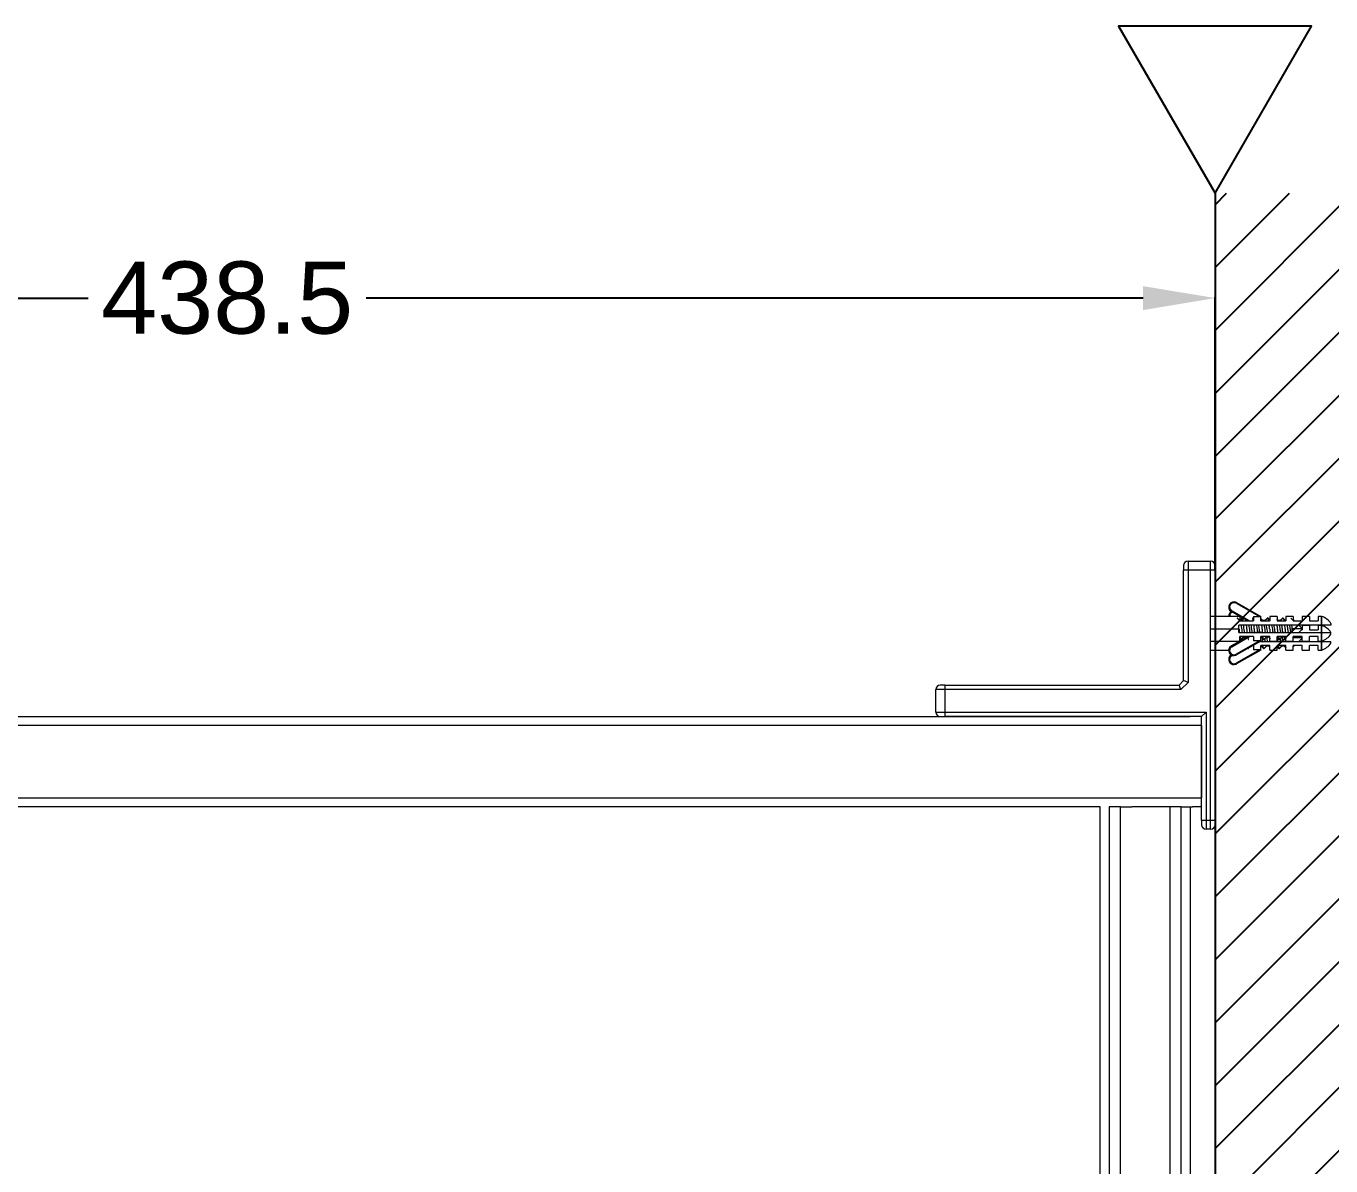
# Model space of a CAD drawing. Header units: millimetres. Extents: x -6909 to -4533, y -2578 to 782.
# Drawn here: x -5165.9 to -4876.3, y -369.4 to -116.4 of the extents above; entities that cross this region are included whole.
import ezdxf

# ---------------------------------------------------------------- set-up
doc = ezdxf.new("R2010")
doc.units = ezdxf.units.MM
doc.layers.add('hatch', color=2, linetype='Continuous')
doc.styles.get("Standard").update_dxf_attribs({"font": 'arial.ttf'})
doc.dimstyles.get("Standard").update_dxf_attribs({"dimtxt": 16, "dimasz": 16, "dimexe": 0.18, "dimexo": 0.0625, "dimgap": 3.5, "dimtad": 0, "dimdec": 1, "dimdsep": 46, "dimtxsty": 'Standard', "dimcen": 0.09, "dimclrd": 3, "dimclre": 3, "dimclrt": 3, "dimadec": 0, "dimazin": 0, "dimtfac": 1, "dimtdec": 1, "dimtofl": 0, "dimtmove": 0, "dimatfit": 3, "dimfxl": 1, "dimtolj": 1, "dimtzin": 0, "dimarcsym": 0})

# ---------------------------------------------------------------- blocks, each defined once
blk = doc.blocks.new('*D139')
at = {"color": 3, "lineweight": -2, "transparency": 16777216}
for p, q in [((-5340.5, -259.62), (-5340.5, -176.62)), ((-4902, -237.12), (-4902, -176.62)), ((-5324.5, -176.8), (-5152.13, -176.8)), ((-4918, -176.8), (-5090.37, -176.8))]:
    blk.add_line(p, q, dxfattribs=at)
at = {"color": 3, "lineweight": 18, "transparency": 16777216}
for points in [[(-5324.5, -174.14), (-5324.5, -179.47), (-5340.5, -176.8)], [(-4918, -174.14), (-4918, -179.47), (-4902, -176.8)]]:
    blk.add_solid(points, dxfattribs=at)
at = {"layer": 'Defpoints', "color": 0, "lineweight": 18, "transparency": 16777216}
for p in [(-4902, -176.8), (-4902, -237.18), (-5340.5, -259.68)]:
    blk.add_point(p, dxfattribs=at)
at = {"color": 3, "lineweight": 18, "transparency": 16777216, "insert": (-5121.25, -176.8), "char_height": 16, "attachment_point": 5}
blk.add_mtext('\\A1;438.5', dxfattribs=at)

msp = doc.modelspace()

# ---------------------------------------------------------------- hatches: boundary and pattern name
at = {"layer": 'hatch'}
h = msp.add_hatch(dxfattribs=at)
h.set_pattern_fill('ANSI31', color=256, scale=3.110273)
h.set_pattern_definition([(45, (-3509.039, -2324.319), (-6.982763, 6.982763), [])])
h.paths.add_polyline_path([(-4852, -153.55), (-4902, -153.55), (-4902, -2156.98), (-4852, -2156.98)])

# ---------------------------------------------------------------- linework, layer by layer
msp.add_line((-4902, -153.55), (-4902, -2156.98))
at = {"linetype": 'Continuous', "lineweight": 18}
for p, q in [((-4909, -236.18), (-4909, -237.18)), ((-4909, -261.68), (-4909, -237.18)), ((-4908, -235.18), (-4903, -235.18)), ((-4902, -237.18), (-4902, -236.18)), ((-4902, -237.18), (-4902, -292.68)), ((-4897.26, -244.37), (-4891.82, -247.43)), ((-4896.52, -247.43), (-4903, -247.43)), ((-4894.74, -248.43), (-4898.4, -246.38)), ((-4896.52, -247.43), (-4896.52, -248.43)), ((-4896.52, -248.43), (-4893.46, -248.43)), ((-4893.46, -247.48), (-4893.46, -248.43)), ((-4893.46, -247.48), (-4892.15, -247.48)), ((-4891.82, -247.46), (-4891.82, -247.43)), ((-4891.82, -248.43), (-4891.82, -247.46)), ((-4891.82, -248.43), (-4889.87, -248.43)), ((-4889.87, -247.43), (-4889.87, -248.43)), ((-4888.23, -247.43), (-4889.87, -247.43)), ((-4888.23, -247.43), (-4888.23, -248.43)), ((-4888.23, -248.43), (-4886.28, -248.43)), ((-4886.28, -247.43), (-4886.28, -248.43)), ((-4884.64, -247.43), (-4886.28, -247.43)), ((-4884.64, -247.43), (-4884.64, -248.43)), ((-4884.64, -248.43), (-4882.69, -248.43)), ((-4884.35, -248.43), (-4884.48, -248.31)), ((-4882.69, -247.43), (-4882.69, -248.43)), ((-4881.05, -247.43), (-4882.69, -247.43)), ((-4881.05, -247.43), (-4881.05, -248.43)), ((-4881.05, -248.43), (-4879.1, -248.43)), ((-4879.1, -247.43), (-4879.1, -248.43)), ((-4878.37, -247.43), (-4879.1, -247.43)), ((-4876.3, -248.99), (-4876.3, -249.36)), ((-4878.37, -249.36), (-4896.7, -249.36)), ((-4896.7, -250.18), (-4896.7, -249.36)), ((-4896.7, -251.01), (-4896.7, -250.18)), ((-4896.7, -251.01), (-4878.37, -251.01)), ((-4882.6, -250.18), (-4883.43, -249.36)), ((-4883.43, -251.01), (-4882.6, -250.18)), ((-4882.85, -250.43), (-4882.69, -250.43)), ((-4881.05, -249.43), (-4882.69, -249.43)), ((-4882.69, -249.43), (-4882.69, -250.09)), ((-4882.69, -250.27), (-4882.69, -250.43)), ((-4881.05, -249.43), (-4881.05, -250.43)), ((-4881.05, -250.43), (-4879.1, -250.43)), ((-4878.37, -249.43), (-4879.1, -249.43)), ((-4879.1, -249.43), (-4879.1, -250.43)), ((-4876.3, -250.99), (-4876.3, -251.01)), ((-4876.3, -251.38), (-4876.3, -251.01)), ((-4903, -252.93), (-4896.52, -252.93)), ((-4898.4, -253.99), (-4894.74, -251.93)), ((-4891.82, -252.93), (-4897.26, -256)), ((-4896.7, -253.01), (-4896.7, -252.93)), ((-4896.7, -253.01), (-4896.65, -253.01)), ((-4893.46, -251.93), (-4896.52, -251.93)), ((-4896.52, -252.93), (-4896.52, -251.93)), ((-4893.46, -253.93), (-4893.6, -253.93)), ((-4893.46, -251.93), (-4893.46, -252.89)), ((-4892.15, -252.89), (-4893.46, -252.89)), ((-4893.46, -253.93), (-4893.46, -254.89)), ((-4891.95, -253.01), (-4878.37, -253.01)), ((-4891.82, -252.91), (-4891.82, -251.93)), ((-4889.87, -251.93), (-4891.82, -251.93)), ((-4891.82, -252.93), (-4891.82, -252.91)), ((-4891.82, -254.91), (-4891.82, -253.93)), ((-4889.87, -253.93), (-4891.82, -253.93)), ((-4889.87, -252.93), (-4889.87, -251.93)), ((-4889.87, -252.93), (-4888.23, -252.93)), ((-4889.87, -254.93), (-4889.87, -253.93)), ((-4886.28, -251.93), (-4888.23, -251.93)), ((-4888.23, -252.93), (-4888.23, -251.93)), ((-4886.28, -253.93), (-4888.23, -253.93)), ((-4888.23, -254.93), (-4888.23, -253.93)), ((-4886.28, -252.93), (-4886.28, -251.93)), ((-4886.28, -252.93), (-4884.64, -252.93)), ((-4886.28, -254.93), (-4886.28, -253.93)), ((-4884.64, -252.22), (-4884.35, -251.93)), ((-4884.64, -252.93), (-4884.64, -251.93)), ((-4882.69, -251.93), (-4884.64, -251.93)), ((-4884.64, -254.22), (-4884.35, -253.93)), ((-4882.69, -253.93), (-4884.64, -253.93)), ((-4884.64, -254.93), (-4884.64, -253.93)), ((-4883.43, -253.01), (-4882.69, -252.27)), ((-4882.69, -252.09), (-4882.85, -251.93)), ((-4882.69, -252.93), (-4882.69, -251.93)), ((-4882.69, -252.93), (-4881.05, -252.93)), ((-4882.69, -254.93), (-4882.69, -253.93)), ((-4879.1, -251.93), (-4881.05, -251.93)), ((-4881.05, -252.93), (-4881.05, -251.93)), ((-4879.1, -253.93), (-4881.05, -253.93)), ((-4881.05, -254.93), (-4881.05, -253.93)), ((-4879.1, -252.93), (-4879.1, -251.93)), ((-4879.1, -252.93), (-4878.37, -252.93)), ((-4879.1, -254.93), (-4879.1, -253.93)), ((-4876.3, -253.38), (-4876.3, -253.01)), ((-4903, -254.93), (-4898.98, -254.93)), ((-4891.82, -254.93), (-4897.26, -258)), ((-4892.15, -254.89), (-4893.46, -254.89)), ((-4891.82, -254.93), (-4891.82, -254.91)), ((-4889.87, -254.93), (-4888.23, -254.93)), ((-4886.28, -254.93), (-4884.64, -254.93)), ((-4882.69, -254.93), (-4881.05, -254.93)), ((-4879.1, -254.93), (-4878.37, -254.93)), ((-4962, -262.68), (-4963, -262.68)), ((-4962, -262.68), (-4910, -262.68)), ((-4910, -262.68), (-4909, -261.68)), ((-4909.59, -263.68), (-4910, -262.68)), ((-4908, -262.1), (-4909, -261.68)), ((-4964, -268.68), (-4964, -263.68)), ((-4904, -268.68), (-4905, -269.68)), ((-5357.5, -269.68), (-4907.5, -269.68)), ((-4905, -269.68), (-4962, -269.68)), ((-4905, -292.68), (-4905, -269.68)), ((-4905, -271.68), (-4905, -269.68)), ((-4905, -271.68), (-4905, -287.68)), ((-4905, -289.68), (-4905, -287.68)), ((-4927.5, -289.68), (-5357.5, -289.68)), ((-4927.5, -817.08), (-4927.5, -289.68)), ((-4923, -289.68), (-4925.5, -289.68)), ((-4923, -817.08), (-4923, -289.68)), ((-4923, -289.68), (-4920.5, -289.68)), ((-4909.5, -289.68), (-4920.5, -289.68)), ((-4912, -817.08), (-4912, -289.68)), ((-4909.5, -289.68), (-4907, -289.68)), ((-4907.5, -289.68), (-4907.5, -1282.82)), ((-4905, -289.68), (-4907, -289.68)), ((-4905, -292.68), (-4905, -293.68)), ((-4903, -294.68), (-4904, -294.68)), ((-4902, -293.68), (-4902, -292.68))]:
    msp.add_line(p, q, dxfattribs=at)
at = {"linetype": 'Continuous', "lineweight": 13}
for p, q in [((-4908, -237.18), (-4909, -237.18)), ((-4908, -235.18), (-4908, -237.18)), ((-4908, -237.18), (-4908, -262.1)), ((-4903, -237.18), (-4908, -237.18)), ((-4903, -237.18), (-4903, -235.18)), ((-4902, -237.18), (-4903, -237.18)), ((-4903, -292.68), (-4903, -237.18)), ((-4897.26, -244.37), (-4897.36, -244.54)), ((-4897.36, -244.54), (-4892.15, -247.48)), ((-4898.3, -246.21), (-4898.4, -246.38)), ((-4894.34, -248.43), (-4898.3, -246.21)), ((-4878.37, -249.36), (-4878.37, -247.43)), ((-4878.29, -249.36), (-4878.29, -247.45)), ((-4882.6, -250.18), (-4884.9, -250.18)), ((-4878.37, -251.01), (-4878.37, -249.43)), ((-4878.37, -252.93), (-4878.37, -251.01)), ((-4878.29, -250.99), (-4878.29, -249.45)), ((-4878.29, -252.92), (-4878.29, -251.01)), ((-4898.4, -253.99), (-4898.3, -254.16)), ((-4898.3, -254.16), (-4894.34, -251.93)), ((-4892.15, -252.89), (-4897.36, -255.82)), ((-4882.69, -252.18), (-4884.6, -252.18)), ((-4878.37, -254.93), (-4878.37, -253.01)), ((-4878.29, -254.92), (-4878.29, -253.01)), ((-4898.39, -256), (-4898.3, -256.16)), ((-4898.3, -256.16), (-4898.17, -256.09)), ((-4892.15, -254.89), (-4897.36, -257.82)), ((-4897.36, -255.82), (-4897.26, -256)), ((-4897.36, -257.82), (-4897.26, -258)), ((-4962, -262.68), (-4962, -263.68)), ((-4909.59, -263.68), (-4908, -262.1)), ((-4962, -263.68), (-4964, -263.68)), ((-4962, -263.68), (-4962, -268.68)), ((-4909.59, -263.68), (-4962, -263.68)), ((-4964, -268.68), (-4962, -268.68)), ((-4962, -268.68), (-4962, -269.68)), ((-4962, -268.68), (-4904, -268.68)), ((-4904, -268.68), (-4904, -292.68)), ((-4905, -271.68), (-5357.5, -271.68)), ((-5357.5, -287.68), (-4905, -287.68)), ((-4925.5, -289.68), (-4925.5, -817.08)), ((-4909.5, -817.11), (-4909.5, -289.68)), ((-4905, -292.68), (-4904, -292.68)), ((-4904, -292.68), (-4904, -294.68)), ((-4904, -292.68), (-4903, -292.68)), ((-4903, -292.68), (-4902, -292.68)), ((-4903, -294.68), (-4903, -292.68))]:
    msp.add_line(p, q, dxfattribs=at)
at = {"color": 1, "lineweight": 18}
msp.add_line((-4903, -250.18), (-4896.7, -250.18), dxfattribs=at)
msp.add_lwpolyline([(-4902, -153.55), (-4880.58, -116.44), (-4923.42, -116.44)], close=True)
at = {"linetype": 'Continuous', "lineweight": 18}
for centre, radius, start, end in [((-4908, -236.18), 1, 90, 180), ((-4903, -236.18), 1, 0, 90), ((-4897.83, -245.37), 1.15, 60.6216, 237.2726), ((-4897.83, -247.37), 1.15, 119.8604, 182.9718), ((-4897.83, -245.37), 1.15, 237.2726, 240.6216), ((-4878.37, -247.63), 0.2, 69.3116, 90), ((-4879.82, -251.48), 4.31, 35.3486, 69.3116), ((-4878.37, -249.63), 0.2, 69.3116, 90), ((-4879.82, -253.48), 4.31, 35.3486, 69.3116), ((-4879.82, -248.89), 4.31, 290.6884, 324.6514), ((-4897.83, -254.99), 1.15, 119.3784, 296.9366), ((-4878.37, -252.73), 0.2, 270, 290.6884), ((-4879.82, -250.89), 4.31, 290.6884, 324.6514), ((-4897.83, -256.99), 1.15, 119.3784, 296.9366), ((-4897.83, -254.99), 1.15, 296.9366, 299.3784), ((-4878.37, -254.73), 0.2, 270, 290.6884), ((-4897.83, -256.99), 1.15, 296.9366, 299.3784), ((-4963, -263.68), 1, 90, 180), ((-4963, -268.68), 1, 180, 270), ((-4904, -293.68), 1, 180, 270), ((-4903, -293.68), 1, 270, 360)]:
    msp.add_arc(centre, radius, start, end, dxfattribs=at)
at = {"linetype": 'Continuous', "lineweight": 13}
for centre, start, end in [((-4897.83, -245.37), 60.6216, 237.2726), ((-4897.83, -247.37), 112.3969, 183.5955), ((-4897.83, -245.37), 237.2726, 240.6216), ((-4897.83, -254.99), 119.3784, 296.9366), ((-4897.83, -256.99), 119.3784, 296.9366), ((-4897.83, -254.99), 296.9366, 299.3784), ((-4897.83, -256.99), 296.9366, 299.3784)]:
    msp.add_arc(centre, 0.953, start, end, dxfattribs=at)
at = {"linetype": 'Continuous', "lineweight": 18}
for points, degree in [([(-4896.5, -248.39), (-4896.8, -248.1), (-4897.1, -247.8)], 2), ([(-4896, -248.37), (-4896.26, -248.37), (-4896.52, -248.37)], 2), ([(-4895.61, -247.95), (-4895.83, -248.17), (-4896.05, -248.39)], 2), ([(-4892.15, -247.48), (-4892.13, -247.48), (-4892.08, -247.48), (-4892.03, -247.48), (-4891.98, -247.48), (-4891.94, -247.47), (-4891.9, -247.47), (-4891.87, -247.47), (-4891.84, -247.47), (-4891.83, -247.46), (-4891.82, -247.46)], 3), ([(-4891.4, -248.39), (-4891.61, -248.18), (-4891.82, -247.98)], 2), ([(-4890.9, -248.37), (-4891.16, -248.37), (-4891.42, -248.37)], 2), ([(-4890.35, -247.8), (-4890.65, -248.09), (-4890.95, -248.39)], 2), ([(-4889.87, -248.22), (-4890.09, -248.01), (-4890.3, -247.79)], 2), ([(-4888, -248.39), (-4888.12, -248.27), (-4888.23, -248.16)], 2), ([(-4887.5, -248.37), (-4887.76, -248.37), (-4888.02, -248.37)], 2), ([(-4886.95, -247.8), (-4887.25, -248.09), (-4887.55, -248.39)], 2), ([(-4886.88, -247.83), (-4886.68, -248.02), (-4886.49, -248.21), (-4886.29, -248.4)], 3), ([(-4884.6, -248.39), (-4885.2, -247.8)], 1), ([(-4884.42, -248.37), (-4884.62, -248.37)], 1), ([(-4892.62, -250.84), (-4892.44, -250.84), (-4892.26, -250.84), (-4892.08, -250.84)], 3), ([(-4878.37, -249.36), (-4878.36, -249.36), (-4878.34, -249.36), (-4878.32, -249.36), (-4878.3, -249.36), (-4878.29, -249.36)], 3), ([(-4878.29, -251.01), (-4878.3, -251.01), (-4878.32, -251.01), (-4878.34, -251.01), (-4878.36, -251.01), (-4878.37, -251.01)], 3), ([(-4896.52, -252.36), (-4896.41, -252.46), (-4896.3, -252.57)], 2), ([(-4896.25, -252.57), (-4895.95, -252.28), (-4895.65, -251.98)], 2), ([(-4896.11, -252.23), (-4896.09, -252.39), (-4896.07, -252.54), (-4896.04, -252.69)], 3), ([(-4895.7, -252), (-4895.44, -252), (-4895.18, -252)], 2), ([(-4895.55, -252.4), (-4895.57, -252.27), (-4895.59, -252.13), (-4895.61, -252)], 3), ([(-4895.19, -251.98), (-4895.13, -252.05), (-4895.06, -252.11)], 2), ([(-4891.82, -252.91), (-4891.83, -252.9), (-4891.84, -252.9), (-4891.87, -252.9), (-4891.9, -252.9), (-4891.94, -252.89), (-4891.98, -252.89), (-4892.03, -252.89), (-4892.08, -252.89), (-4892.13, -252.89), (-4892.15, -252.89)], 3), ([(-4891.82, -252), (-4891.8, -252), (-4891.78, -252)], 2), ([(-4891.82, -254), (-4891.8, -254), (-4891.78, -254)], 2), ([(-4891.8, -251.98), (-4891.5, -252.28), (-4891.2, -252.57)], 2), ([(-4891.8, -253.98), (-4891.5, -254.28), (-4891.2, -254.57)], 2), ([(-4891.15, -252.57), (-4890.85, -252.28), (-4890.56, -251.98)], 2), ([(-4891.15, -254.57), (-4890.85, -254.28), (-4890.56, -253.98)], 2), ([(-4890.6, -252), (-4890.34, -252), (-4890.08, -252)], 2), ([(-4890.6, -254), (-4890.34, -254), (-4890.08, -254)], 2), ([(-4890.1, -251.98), (-4889.98, -252.09), (-4889.87, -252.21)], 2), ([(-4890.1, -253.98), (-4889.98, -254.09), (-4889.87, -254.21)], 2), ([(-4888.23, -252.15), (-4888.02, -252.36), (-4887.8, -252.57)], 2), ([(-4888.23, -254.15), (-4888.02, -254.36), (-4887.8, -254.57)], 2), ([(-4887.75, -252.58), (-4887.45, -252.28), (-4887.16, -251.98)], 2), ([(-4887.75, -254.58), (-4887.45, -254.28), (-4887.16, -253.98)], 2), ([(-4887.2, -252), (-4886.94, -252), (-4886.68, -252)], 2), ([(-4887.2, -254), (-4886.94, -254), (-4886.68, -254)], 2), ([(-4886.69, -251.98), (-4886.49, -252.19), (-4886.28, -252.4)], 2), ([(-4886.69, -253.98), (-4886.49, -254.19), (-4886.28, -254.4)], 2), ([(-4878.29, -253.01), (-4878.3, -253.01), (-4878.32, -253.01), (-4878.34, -253.01), (-4878.36, -253.01), (-4878.37, -253.01)], 3), ([(-4891.82, -254.91), (-4891.83, -254.9), (-4891.84, -254.9), (-4891.87, -254.9), (-4891.9, -254.9), (-4891.94, -254.89), (-4891.98, -254.89), (-4892.03, -254.89), (-4892.08, -254.89), (-4892.13, -254.89), (-4892.15, -254.89)], 3)]:
    msp.add_open_spline(points, degree=degree, dxfattribs=at)
for points, knots in [([(-4895.4, -247.8), (-4895.39, -247.8), (-4895.39, -247.8), (-4895.39, -247.81), (-4895.39, -247.81), (-4895.38, -247.82), (-4895.38, -247.82), (-4895.36, -247.85), (-4895.35, -247.87), (-4895.34, -247.91), (-4895.33, -247.94), (-4895.31, -247.98), (-4895.31, -248.01), (-4895.3, -248.03), (-4895.3, -248.05), (-4895.3, -248.06), (-4895.28, -248.11), (-4895.28, -248.15), (-4895.26, -248.23), (-4895.24, -248.31), (-4895.23, -248.39), (-4895.22, -248.42)], [0, 0, 0, 0, 0.018632, 0.018632, 0.057449, 0.057449, 0.135083, 0.135083, 0.29035, 0.29035, 0.445618, 0.445618, 0.523251, 0.562068, 0.562068, 0.600885, 0.600885, 0.756152, 0.756152, 0.91142, 1, 1, 1, 1]), ([(-4893.52, -248.41), (-4893.53, -248.38), (-4893.54, -248.31), (-4893.56, -248.23), (-4893.57, -248.17), (-4893.57, -248.15), (-4893.58, -248.11), (-4893.59, -248.09), (-4893.6, -248.03), (-4893.61, -248), (-4893.63, -247.94), (-4893.64, -247.91), (-4893.65, -247.88), (-4893.66, -247.86), (-4893.66, -247.85), (-4893.67, -247.84), (-4893.67, -247.83), (-4893.68, -247.82), (-4893.68, -247.81), (-4893.69, -247.8)], [0, 0, 0, 0, 0.082807, 0.242667, 0.242667, 0.322596, 0.322596, 0.402526, 0.402526, 0.562385, 0.562385, 0.722245, 0.722245, 0.802174, 0.842139, 0.842139, 0.882104, 0.882104, 1, 1, 1, 1]), ([(-4890.12, -248.42), (-4890.13, -248.39), (-4890.14, -248.31), (-4890.16, -248.23), (-4890.18, -248.15), (-4890.18, -248.11), (-4890.2, -248.06), (-4890.2, -248.05), (-4890.2, -248.03), (-4890.21, -248.01), (-4890.21, -247.98), (-4890.23, -247.94), (-4890.24, -247.91), (-4890.25, -247.87), (-4890.26, -247.85), (-4890.28, -247.82), (-4890.28, -247.82), (-4890.29, -247.81), (-4890.29, -247.81), (-4890.29, -247.8), (-4890.3, -247.8), (-4890.31, -247.79), (-4890.33, -247.78), (-4890.34, -247.79), (-4890.35, -247.8), (-4890.36, -247.8), (-4890.36, -247.8)], [0, 0, 0, 0, 0.064983, 0.178491, 0.178491, 0.291998, 0.291998, 0.320375, 0.320375, 0.348752, 0.405506, 0.405506, 0.519013, 0.519013, 0.632521, 0.632521, 0.689275, 0.689275, 0.717652, 0.717652, 0.746029, 0.746029, 0.859536, 0.973044, 0.973044, 1, 1, 1, 1]), ([(-4886.98, -247.84), (-4886.98, -247.84), (-4886.98, -247.83), (-4886.97, -247.82), (-4886.97, -247.82), (-4886.97, -247.81), (-4886.95, -247.8), (-4886.94, -247.79), (-4886.92, -247.78), (-4886.92, -247.78), (-4886.9, -247.8), (-4886.89, -247.81), (-4886.88, -247.83)], [0, 0, 0, 0, 0.030203, 0.099475, 0.099475, 0.168746, 0.168746, 0.445831, 0.445831, 0.722915, 0.722915, 1, 1, 1, 1]), ([(-4886.88, -247.83), (-4886.86, -247.85), (-4886.84, -247.89), (-4886.82, -247.96), (-4886.81, -247.99), (-4886.8, -248.03), (-4886.8, -248.05), (-4886.79, -248.08), (-4886.78, -248.1), (-4886.76, -248.19), (-4886.75, -248.27), (-4886.73, -248.37), (-4886.73, -248.39), (-4886.73, -248.41)], [0, 0, 0, 0, 0.312928, 0.312928, 0.469392, 0.469392, 0.547624, 0.547624, 0.625856, 0.625856, 0.938783, 0.938783, 1, 1, 1, 1]), ([(-4896.7, -250.18), (-4896.69, -250.26), (-4896.68, -250.34), (-4896.67, -250.5), (-4896.65, -250.65), (-4896.63, -250.8), (-4896.62, -250.92), (-4896.61, -250.96), (-4896.61, -251), (-4896.61, -251), (-4896.6, -251.01)], [0, 0, 0, 0, 0.279212, 0.279212, 0.558425, 0.837637, 0.837637, 0.977244, 0.977244, 1, 1, 1, 1]), ([(-4896.26, -249.3), (-4896.23, -249.43), (-4896.15, -249.98), (-4896.06, -250.62), (-4895.99, -251.02)], [0, 0, 0, 0, 0.237607, 1, 1, 1, 1]), ([(-4895.45, -251.02), (-4895.52, -250.62), (-4895.61, -249.98), (-4895.7, -249.43), (-4895.72, -249.3)], [0, 0, 0, 0, 0.762397, 1, 1, 1, 1]), ([(-4895.1, -249.35), (-4895.09, -249.4), (-4895.09, -249.44), (-4895.07, -249.56), (-4895.06, -249.64), (-4895.05, -249.79), (-4895.04, -249.87), (-4895.02, -249.99), (-4895.02, -250.03), (-4895.01, -250.11), (-4895, -250.14), (-4895, -250.18)], [0, 0, 0, 0, 0.167823, 0.167823, 0.445215, 0.445215, 0.722608, 0.722608, 0.861304, 0.861304, 1, 1, 1, 1]), ([(-4895, -250.18), (-4894.99, -250.26), (-4894.97, -250.42), (-4894.96, -250.58), (-4894.94, -250.73), (-4894.93, -250.8), (-4894.92, -250.92), (-4894.91, -250.96), (-4894.91, -251), (-4894.91, -251), (-4894.9, -251.01)], [0, 0, 0, 0, 0.279291, 0.558581, 0.558581, 0.837872, 0.837872, 0.977517, 0.977517, 1, 1, 1, 1]), ([(-4894.55, -249.32), (-4894.55, -249.33), (-4894.48, -249.75), (-4894.39, -250.4), (-4894.3, -250.95), (-4894.28, -251.07)], [0, 0, 0, 0, 0.018467, 0.776465, 1, 1, 1, 1]), ([(-4893.74, -251.07), (-4893.76, -250.95), (-4893.85, -250.4), (-4893.94, -249.75), (-4894.01, -249.33), (-4894.02, -249.32)], [0, 0, 0, 0, 0.223539, 0.981536, 1, 1, 1, 1]), ([(-4893.3, -250.18), (-4893.31, -250.11), (-4893.32, -250.03), (-4893.34, -249.87), (-4893.35, -249.72), (-4893.37, -249.56), (-4893.38, -249.45), (-4893.39, -249.41), (-4893.39, -249.37), (-4893.4, -249.36), (-4893.4, -249.36)], [0, 0, 0, 0, 0.279252, 0.279252, 0.558503, 0.837755, 0.837755, 0.97738, 0.97738, 1, 1, 1, 1]), ([(-4893.2, -251.05), (-4893.21, -250.98), (-4893.22, -250.91), (-4893.23, -250.77), (-4893.25, -250.63), (-4893.27, -250.48), (-4893.28, -250.33), (-4893.29, -250.26), (-4893.3, -250.18)], [0, 0, 0, 0, 0.25, 0.25, 0.5, 0.75, 0.75, 1, 1, 1, 1]), ([(-4892.85, -249.32), (-4892.8, -249.63), (-4892.72, -250.16), (-4892.65, -250.68), (-4892.62, -250.84)], [0, 0, 0, 0, 0.660812, 1, 1, 1, 1]), ([(-4892.08, -250.84), (-4892.08, -250.84), (-4892.11, -250.68), (-4892.19, -250.16), (-4892.26, -249.63), (-4892.31, -249.32)], [0, 0, 0, 0, 0.00005, 0.339192, 1, 1, 1, 1]), ([(-4891.7, -249.35), (-4891.69, -249.4), (-4891.68, -249.44), (-4891.67, -249.56), (-4891.65, -249.71), (-4891.64, -249.87), (-4891.62, -249.99), (-4891.62, -250.03), (-4891.61, -250.11), (-4891.61, -250.14), (-4891.6, -250.18)], [0, 0, 0, 0, 0.168975, 0.168975, 0.445984, 0.722992, 0.722992, 0.861496, 0.861496, 1, 1, 1, 1]), ([(-4891.6, -250.18), (-4891.59, -250.26), (-4891.58, -250.33), (-4891.57, -250.48), (-4891.55, -250.63), (-4891.53, -250.77), (-4891.52, -250.91), (-4891.51, -250.98), (-4891.5, -251.05)], [0, 0, 0, 0, 0.25, 0.25, 0.5, 0.75, 0.75, 1, 1, 1, 1]), ([(-4891.16, -249.3), (-4891.14, -249.41), (-4891.05, -249.95), (-4890.96, -250.6), (-4890.89, -251.03), (-4890.88, -251.05)], [0, 0, 0, 0, 0.202637, 0.960083, 1, 1, 1, 1]), ([(-4890.35, -251.05), (-4890.35, -251.03), (-4890.42, -250.6), (-4890.51, -249.95), (-4890.6, -249.41), (-4890.62, -249.3)], [0, 0, 0, 0, 0.03992, 0.797365, 1, 1, 1, 1]), ([(-4889.9, -250.18), (-4889.9, -250.14), (-4889.91, -250.11), (-4889.92, -250.03), (-4889.92, -249.99), (-4889.94, -249.87), (-4889.95, -249.71), (-4889.97, -249.56), (-4889.99, -249.44), (-4889.99, -249.4), (-4890, -249.35)], [0, 0, 0, 0, 0.138735, 0.138735, 0.277469, 0.277469, 0.554939, 0.832408, 0.832408, 1, 1, 1, 1]), ([(-4889.9, -250.18), (-4889.89, -250.26), (-4889.87, -250.42), (-4889.86, -250.58), (-4889.84, -250.73), (-4889.83, -250.8), (-4889.82, -250.92), (-4889.81, -250.96), (-4889.81, -251), (-4889.81, -251), (-4889.81, -251.01)], [0, 0, 0, 0, 0.279213, 0.558425, 0.558425, 0.837638, 0.837638, 0.977245, 0.977245, 1, 1, 1, 1]), ([(-4889.45, -249.35), (-4889.38, -249.74), (-4889.29, -250.37), (-4889.2, -250.93), (-4889.18, -251.06)], [0, 0, 0, 0, 0.74152, 1, 1, 1, 1]), ([(-4888.64, -251.06), (-4888.67, -250.93), (-4888.76, -250.37), (-4888.84, -249.74), (-4888.91, -249.35)], [0, 0, 0, 0, 0.258482, 1, 1, 1, 1]), ([(-4888.3, -249.35), (-4888.29, -249.4), (-4888.28, -249.52), (-4888.26, -249.64), (-4888.24, -249.79), (-4888.24, -249.87), (-4888.22, -249.99), (-4888.22, -250.03), (-4888.21, -250.11), (-4888.2, -250.14), (-4888.2, -250.18)], [0, 0, 0, 0, 0.167938, 0.445292, 0.445292, 0.722646, 0.722646, 0.861323, 0.861323, 1, 1, 1, 1]), ([(-4888.2, -250.18), (-4888.18, -250.34), (-4888.16, -250.5), (-4888.14, -250.73), (-4888.13, -250.8), (-4888.12, -250.9), (-4888.12, -250.92), (-4888.11, -250.96), (-4888.11, -250.97), (-4888.11, -251), (-4888.11, -251.01), (-4888.11, -251.01)], [0, 0, 0, 0, 0.557492, 0.557492, 0.836237, 0.836237, 0.905924, 0.905924, 0.97561, 0.97561, 1, 1, 1, 1]), ([(-4887.76, -249.3), (-4887.71, -249.6), (-4887.62, -250.2), (-4887.53, -250.79), (-4887.49, -251.02)], [0, 0, 0, 0, 0.561481, 1, 1, 1, 1]), ([(-4886.95, -251.02), (-4886.99, -250.79), (-4887.08, -250.2), (-4887.17, -249.6), (-4887.22, -249.3)], [0, 0, 0, 0, 0.438521, 1, 1, 1, 1]), ([(-4886.61, -249.24), (-4886.61, -249.25), (-4886.61, -249.26), (-4886.6, -249.31), (-4886.6, -249.34), (-4886.58, -249.5), (-4886.56, -249.64), (-4886.53, -249.91), (-4886.52, -250.04), (-4886.5, -250.18)], [0, 0, 0, 0, 0.039897, 0.039897, 0.146575, 0.146575, 0.573288, 0.573288, 1, 1, 1, 1]), ([(-4886.5, -250.18), (-4886.49, -250.26), (-4886.48, -250.34), (-4886.46, -250.5), (-4886.46, -250.58), (-4886.44, -250.73), (-4886.43, -250.8), (-4886.42, -250.9), (-4886.42, -250.92), (-4886.41, -250.96), (-4886.41, -250.97), (-4886.41, -251), (-4886.4, -251.01), (-4886.4, -251.01)], [0, 0, 0, 0, 0.278862, 0.278862, 0.557725, 0.557725, 0.836587, 0.836587, 0.906303, 0.906303, 0.976018, 0.976018, 1, 1, 1, 1]), ([(-4886.03, -249.47), (-4886.01, -249.6), (-4885.95, -250), (-4885.86, -250.56), (-4885.8, -250.94), (-4885.78, -251.06)], [0, 0, 0, 0, 0.254071, 0.751917, 1, 1, 1, 1]), ([(-4885.51, -249.35), (-4885.51, -249.36), (-4885.51, -249.37), (-4885.5, -249.42), (-4885.49, -249.46), (-4885.48, -249.53), (-4885.48, -249.55), (-4885.47, -249.6), (-4885.47, -249.62), (-4885.45, -249.73), (-4885.44, -249.82), (-4885.42, -249.96), (-4885.41, -250), (-4885.4, -250.08), (-4885.39, -250.1), (-4885.39, -250.15), (-4885.38, -250.17), (-4885.37, -250.29), (-4885.35, -250.38), (-4885.32, -250.56), (-4885.31, -250.66), (-4885.28, -250.84), (-4885.27, -250.92), (-4885.25, -251.01), (-4885.25, -251.02), (-4885.25, -251.02)], [0, 0, 0, 0, 0.019076, 0.019076, 0.099903, 0.099903, 0.140317, 0.140317, 0.180731, 0.180731, 0.342386, 0.342386, 0.423214, 0.423214, 0.463628, 0.463628, 0.504042, 0.504042, 0.665697, 0.665697, 0.827353, 0.827353, 0.989008, 0.989008, 1, 1, 1, 1]), ([(-4884.9, -250.18), (-4884.9, -250.11), (-4884.91, -249.97), (-4884.92, -249.82), (-4884.93, -249.68), (-4884.93, -249.61), (-4884.94, -249.5), (-4884.94, -249.47), (-4884.95, -249.41), (-4884.95, -249.38), (-4884.95, -249.36)], [0, 0, 0, 0, 0.259143, 0.518286, 0.518286, 0.777429, 0.777429, 0.907, 0.907, 1, 1, 1, 1]), ([(-4884.85, -251.02), (-4884.85, -251.01), (-4884.85, -250.99), (-4884.86, -250.86), (-4884.87, -250.73), (-4884.88, -250.56), (-4884.88, -250.53), (-4884.88, -250.46), (-4884.89, -250.42), (-4884.89, -250.32), (-4884.9, -250.25), (-4884.9, -250.18)], [0, 0, 0, 0, 0.054037, 0.054037, 0.527019, 0.527019, 0.645264, 0.645264, 0.763509, 0.763509, 1, 1, 1, 1]), ([(-4876.3, -249.36), (-4876.35, -249.36), (-4876.41, -249.36), (-4876.53, -249.36), (-4876.6, -249.36), (-4876.74, -249.36), (-4876.82, -249.36), (-4876.94, -249.36), (-4876.98, -249.36), (-4877.06, -249.36), (-4877.1, -249.36), (-4877.23, -249.36), (-4877.32, -249.36), (-4877.5, -249.36), (-4877.69, -249.36), (-4877.88, -249.36), (-4878.03, -249.36), (-4878.09, -249.36), (-4878.19, -249.36), (-4878.24, -249.36), (-4878.29, -249.36)], [0, 0, 0, 0, 0.125, 0.125, 0.25, 0.25, 0.375, 0.375, 0.4375, 0.4375, 0.5, 0.5, 0.625, 0.625, 0.75, 0.875, 0.875, 0.9375, 0.9375, 1, 1, 1, 1]), ([(-4878.29, -251.01), (-4878.19, -251.01), (-4877.98, -251.01), (-4877.79, -251.01), (-4877.59, -251.01), (-4877.5, -251.01), (-4877.32, -251.01), (-4877.23, -251.01), (-4877.12, -251.01), (-4877.1, -251.01), (-4877.06, -251.01), (-4876.99, -251.01), (-4876.93, -251.01), (-4876.82, -251.01), (-4876.74, -251.01), (-4876.6, -251.01), (-4876.53, -251.01), (-4876.41, -251.01), (-4876.35, -251.01), (-4876.3, -251.01)], [0, 0, 0, 0, 0.125, 0.25, 0.25, 0.375, 0.375, 0.5, 0.5, 0.53125, 0.53125, 0.5625, 0.625, 0.625, 0.75, 0.75, 0.875, 0.875, 1, 1, 1, 1]), ([(-4896.48, -251.96), (-4896.47, -251.99), (-4896.46, -252.06), (-4896.44, -252.13), (-4896.43, -252.2), (-4896.43, -252.22), (-4896.42, -252.26), (-4896.41, -252.28), (-4896.4, -252.34), (-4896.39, -252.37), (-4896.37, -252.43), (-4896.36, -252.46), (-4896.35, -252.49), (-4896.34, -252.51), (-4896.34, -252.52), (-4896.33, -252.53), (-4896.33, -252.53), (-4896.32, -252.55), (-4896.31, -252.56), (-4896.29, -252.58), (-4896.28, -252.59), (-4896.26, -252.58), (-4896.25, -252.57), (-4896.25, -252.57), (-4896.25, -252.57)], [0, 0, 0, 0, 0.059979, 0.175881, 0.175881, 0.233831, 0.233831, 0.291782, 0.291782, 0.407684, 0.407684, 0.523586, 0.523586, 0.581537, 0.610512, 0.610512, 0.639487, 0.639487, 0.755389, 0.755389, 0.871291, 0.987192, 0.987192, 1, 1, 1, 1]), ([(-4894.77, -251.96), (-4894.77, -251.99), (-4894.76, -252.06), (-4894.74, -252.13), (-4894.73, -252.19), (-4894.73, -252.2), (-4894.73, -252.22), (-4894.72, -252.25), (-4894.71, -252.28), (-4894.7, -252.34), (-4894.69, -252.37), (-4894.67, -252.43), (-4894.66, -252.46), (-4894.65, -252.49), (-4894.64, -252.51), (-4894.64, -252.52), (-4894.63, -252.53), (-4894.63, -252.53), (-4894.62, -252.55), (-4894.61, -252.56), (-4894.6, -252.57)], [0, 0, 0, 0, 0.079941, 0.235317, 0.235317, 0.274161, 0.274161, 0.313005, 0.390693, 0.390693, 0.546069, 0.546069, 0.701445, 0.701445, 0.779133, 0.817977, 0.817977, 0.856822, 0.856822, 1, 1, 1, 1]), ([(-4894.63, -254.53), (-4894.63, -254.53), (-4894.63, -254.54), (-4894.62, -254.55), (-4894.61, -254.56), (-4894.6, -254.57)], [0, 0, 0, 0, 0.075257, 0.075257, 1, 1, 1, 1]), ([(-4891.6, -252.18), (-4891.59, -252.26), (-4891.58, -252.33), (-4891.57, -252.48), (-4891.55, -252.63), (-4891.53, -252.77), (-4891.52, -252.91), (-4891.51, -252.98), (-4891.5, -253.05)], [0, 0, 0, 0, 0.25, 0.25, 0.5, 0.75, 0.75, 1, 1, 1, 1]), ([(-4891.12, -252.53), (-4891.12, -252.53), (-4891.12, -252.54), (-4891.14, -252.57), (-4891.16, -252.58), (-4891.18, -252.58), (-4891.19, -252.58), (-4891.2, -252.57), (-4891.2, -252.57), (-4891.21, -252.56), (-4891.22, -252.56), (-4891.24, -252.53), (-4891.25, -252.5), (-4891.27, -252.43), (-4891.28, -252.4), (-4891.29, -252.36), (-4891.3, -252.34), (-4891.3, -252.31), (-4891.31, -252.3), (-4891.33, -252.21), (-4891.34, -252.13), (-4891.37, -252.02), (-4891.37, -251.98), (-4891.38, -251.95)], [0, 0, 0, 0, 0.028779, 0.028779, 0.209774, 0.209774, 0.300272, 0.300272, 0.34552, 0.34552, 0.390769, 0.390769, 0.571765, 0.571765, 0.662262, 0.662262, 0.707511, 0.707511, 0.75276, 0.75276, 0.933755, 0.933755, 1, 1, 1, 1]), ([(-4891.12, -254.53), (-4891.12, -254.53), (-4891.12, -254.54), (-4891.14, -254.57), (-4891.16, -254.58), (-4891.18, -254.58), (-4891.19, -254.58), (-4891.2, -254.57), (-4891.2, -254.57), (-4891.21, -254.56), (-4891.22, -254.56), (-4891.24, -254.53), (-4891.25, -254.5), (-4891.27, -254.43), (-4891.28, -254.4), (-4891.29, -254.36), (-4891.3, -254.34), (-4891.3, -254.31), (-4891.31, -254.3), (-4891.33, -254.21), (-4891.34, -254.13), (-4891.37, -254.02), (-4891.37, -253.98), (-4891.38, -253.95)], [0, 0, 0, 0, 0.028779, 0.028779, 0.209774, 0.209774, 0.300272, 0.300272, 0.34552, 0.34552, 0.390769, 0.390769, 0.571765, 0.571765, 0.662262, 0.662262, 0.707511, 0.707511, 0.75276, 0.75276, 0.933755, 0.933755, 1, 1, 1, 1]), ([(-4890.96, -252.58), (-4890.94, -252.72), (-4890.91, -252.88), (-4890.89, -253.03), (-4890.88, -253.05)], [0, 0, 0, 0, 0.855962, 1, 1, 1, 1]), ([(-4890.35, -253.05), (-4890.35, -253.03), (-4890.4, -252.71), (-4890.46, -252.34), (-4890.51, -252)], [0, 0, 0, 0, 0.066882, 1, 1, 1, 1]), ([(-4889.9, -252.18), (-4889.89, -252.26), (-4889.88, -252.35), (-4889.87, -252.44), (-4889.87, -252.45)], [0, 0, 0, 0, 0.895255, 1, 1, 1, 1]), ([(-4888.2, -252.18), (-4888.18, -252.34), (-4888.16, -252.5), (-4888.14, -252.73), (-4888.13, -252.8), (-4888.12, -252.9), (-4888.12, -252.92), (-4888.11, -252.96), (-4888.11, -252.97), (-4888.11, -253), (-4888.11, -253.01), (-4888.11, -253.01)], [0, 0, 0, 0, 0.557492, 0.557492, 0.836237, 0.836237, 0.905924, 0.905924, 0.97561, 0.97561, 1, 1, 1, 1]), ([(-4887.97, -251.96), (-4887.97, -251.99), (-4887.97, -252.01), (-4887.95, -252.09), (-4887.94, -252.13), (-4887.93, -252.2), (-4887.93, -252.22), (-4887.92, -252.26), (-4887.91, -252.28), (-4887.9, -252.34), (-4887.88, -252.4), (-4887.86, -252.46), (-4887.85, -252.49), (-4887.85, -252.5), (-4887.84, -252.52), (-4887.83, -252.53), (-4887.82, -252.55), (-4887.8, -252.58), (-4887.78, -252.58), (-4887.77, -252.58), (-4887.76, -252.58), (-4887.75, -252.57), (-4887.75, -252.57), (-4887.75, -252.57)], [0, 0, 0, 0, 0.05871, 0.05871, 0.175084, 0.175084, 0.233271, 0.233271, 0.291458, 0.291458, 0.407832, 0.524206, 0.524206, 0.582393, 0.582393, 0.64058, 0.64058, 0.756953, 0.873327, 0.873327, 0.989701, 0.989701, 1, 1, 1, 1]), ([(-4887.97, -253.96), (-4887.97, -253.99), (-4887.97, -254.01), (-4887.95, -254.09), (-4887.94, -254.13), (-4887.93, -254.2), (-4887.93, -254.22), (-4887.92, -254.26), (-4887.91, -254.28), (-4887.9, -254.34), (-4887.88, -254.4), (-4887.86, -254.46), (-4887.85, -254.49), (-4887.85, -254.5), (-4887.84, -254.52), (-4887.83, -254.53), (-4887.82, -254.55), (-4887.8, -254.58), (-4887.78, -254.58), (-4887.77, -254.58), (-4887.76, -254.58), (-4887.75, -254.57), (-4887.75, -254.57), (-4887.75, -254.57)], [0, 0, 0, 0, 0.05871, 0.05871, 0.175084, 0.175084, 0.233271, 0.233271, 0.291458, 0.291458, 0.407832, 0.524206, 0.524206, 0.582393, 0.582393, 0.64058, 0.64058, 0.756953, 0.873327, 0.873327, 0.989701, 0.989701, 1, 1, 1, 1]), ([(-4887.61, -252.23), (-4887.61, -252.24), (-4887.57, -252.52), (-4887.53, -252.79), (-4887.49, -253.02)], [0, 0, 0, 0, 0.048757, 1, 1, 1, 1]), ([(-4886.95, -253.02), (-4886.99, -252.79), (-4887.04, -252.44), (-4887.1, -252.09), (-4887.11, -252)], [0, 0, 0, 0, 0.741053, 1, 1, 1, 1]), ([(-4886.5, -252.18), (-4886.49, -252.26), (-4886.48, -252.34), (-4886.46, -252.5), (-4886.46, -252.58), (-4886.44, -252.73), (-4886.43, -252.8), (-4886.42, -252.9), (-4886.42, -252.92), (-4886.41, -252.96), (-4886.41, -252.97), (-4886.41, -253), (-4886.4, -253.01), (-4886.4, -253.01)], [0, 0, 0, 0, 0.278862, 0.278862, 0.557725, 0.557725, 0.836587, 0.836587, 0.906303, 0.906303, 0.976018, 0.976018, 1, 1, 1, 1]), ([(-4878.29, -253.01), (-4878.19, -253.01), (-4877.98, -253.01), (-4877.79, -253.01), (-4877.59, -253.01), (-4877.5, -253.01), (-4877.32, -253.01), (-4877.23, -253.01), (-4877.12, -253.01), (-4877.1, -253.01), (-4877.06, -253.01), (-4876.99, -253.01), (-4876.93, -253.01), (-4876.82, -253.01), (-4876.74, -253.01), (-4876.6, -253.01), (-4876.53, -253.01), (-4876.41, -253.01), (-4876.35, -253.01), (-4876.3, -253.01)], [0, 0, 0, 0, 0.125, 0.25, 0.25, 0.375, 0.375, 0.5, 0.5, 0.53125, 0.53125, 0.5625, 0.625, 0.625, 0.75, 0.75, 0.875, 0.875, 1, 1, 1, 1])]:
    msp.add_open_spline(points, degree=3, knots=knots, dxfattribs=at)
at = {"linetype": 'Continuous', "lineweight": 13}
for points in [[(-4893.2, -251.05), (-4893.01, -250.98), (-4892.81, -250.91), (-4892.62, -250.84)], [(-4892.08, -250.84), (-4891.89, -250.91), (-4891.69, -250.98), (-4891.5, -251.05)], [(-4892.08, -252.84), (-4891.89, -252.91), (-4891.69, -252.98), (-4891.5, -253.05)]]:
    msp.add_open_spline(points, degree=3, dxfattribs=at)

# ---------------------------------------------------------------- dimensions: what is measured, and where the dimension line sits
at = {"color": 1, "lineweight": 18}
dim = msp.add_linear_dim(base=(-4902, -176.8), p1=(-5340.5, -259.68), p2=(-4902, -237.18), dimstyle='Standard', dxfattribs=at)
dim.commit()
dim.dimension.update_dxf_attribs({"geometry": '*D139', "text_midpoint": (-5121.25, -176.8)})

doc.saveas('drawing.dxf')
